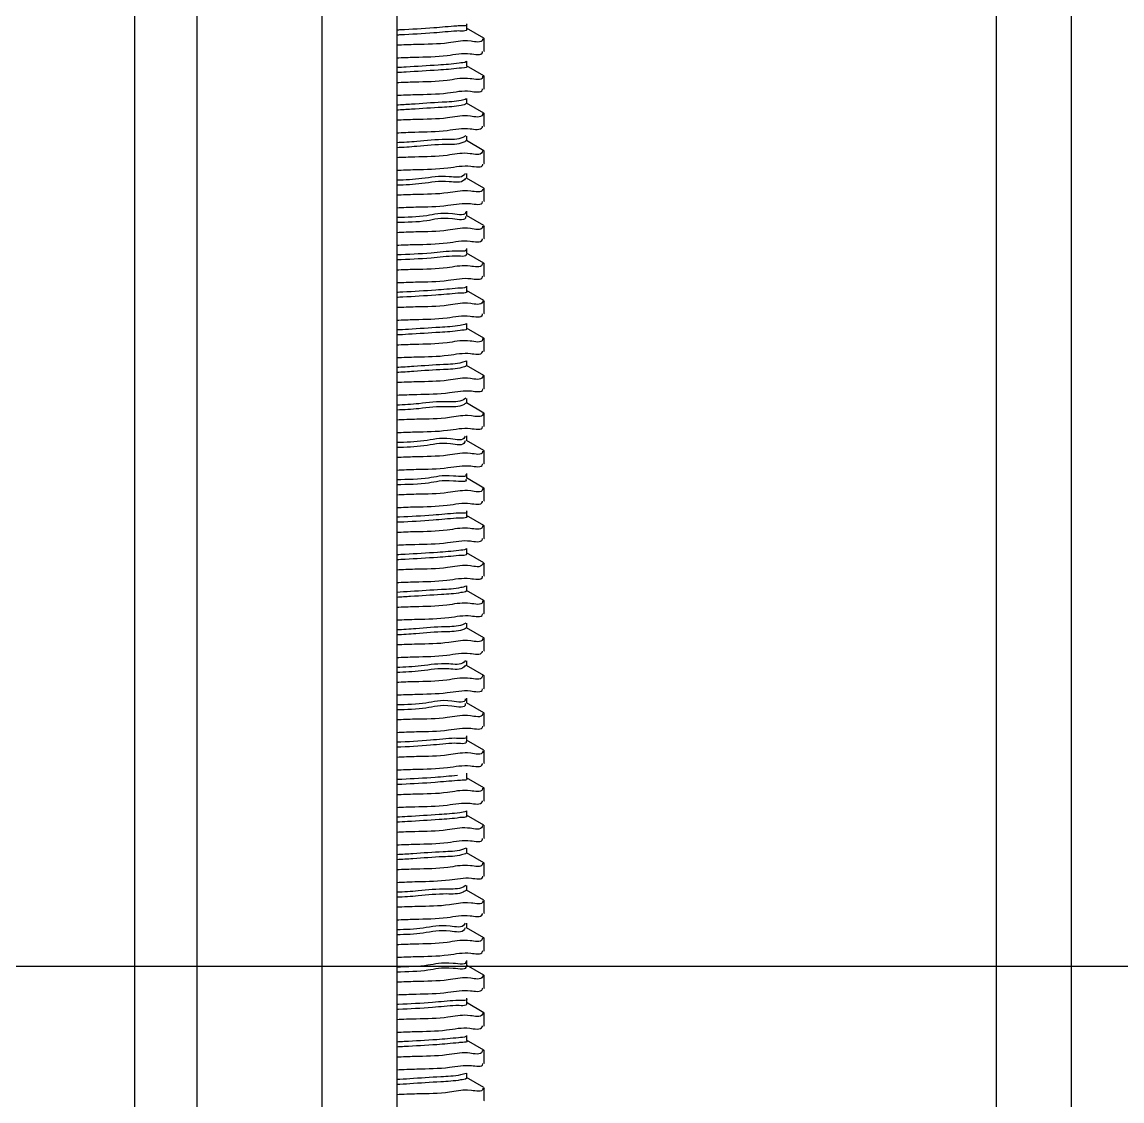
# Model space of a CAD drawing. Extents: x 14033796 to 29392202, y -1365078 to -465345.
# Drawn here: x 14625473.4 to 14625729.5, y -593460.7 to -593209.5 of the extents above; entities that cross this region are included whole.
import ezdxf

# ---------------------------------------------------------------- set-up
doc = ezdxf.new("R2010")
doc.units = 0
doc.header["$LTSCALE"] = 1000
doc.header["$MEASUREMENT"] = 0
doc.layers.add('02___PRT_ALL_AXES', color=7, linetype='Continuous')
doc.layers.add('JZ_0', color=7, linetype='Continuous')

# ---------------------------------------------------------------- blocks, each defined once
blk = doc.blocks.new('抗震大样2')
at = {"color": 2, "linetype": 'Continuous'}
for p, q in [((3950.32, 185.93), (3950.32, -2472.71)), ((3971.09, 185.93), (3971.09, -2472.71)), ((4012.63, 185.93), (4012.63, -2472.71)), ((4037.56, 185.93), (4037.56, -2472.71)), ((4261.88, -266.34), (4261.88, -2020.43)), ((4236.96, -283.61), (4236.96, -2003.17))]:
    blk.add_line(p, q, dxfattribs=at)
at = {"color": 133, "linetype": 'Continuous'}
for p, q in [((4066.52, -1417.9), (4060.75, -1414.56)), ((4060.88, -1414.71), (4060.88, -1413.05)), ((4062.3, -1418.87), (4061.09, -1418.77)), ((4066.18, -1418.06), (4066.15, -1418.38)), ((4066.52, -1417.9), (4066.64, -1418.03)), ((4066.52, -1422.32), (4066.64, -1422.19)), ((4060.88, -1427.17), (4060.88, -1425.51)), ((4066.52, -1430.36), (4060.75, -1427.02)), ((4066.14, -1430.54), (4066.14, -1430.82)), ((4066.52, -1430.36), (4066.64, -1430.49)), ((4062.04, -1431.35), (4061.08, -1431.27)), ((4066.52, -1434.79), (4066.64, -1434.65)), ((4066.52, -1442.82), (4060.75, -1439.48)), ((4060.88, -1439.63), (4060.88, -1437.97)), ((4062.1, -1443.81), (4061.08, -1443.72)), ((4066.16, -1442.94), (4066.1, -1443.31)), ((4066.52, -1442.82), (4066.64, -1442.96)), ((4066.52, -1447.25), (4066.64, -1447.11)), ((4060.59, -1450.39), (4059.59, -1450.92)), ((4066.52, -1455.28), (4060.75, -1451.94)), ((4060.88, -1452.1), (4060.88, -1450.44)), ((4062.02, -1456.28), (4061.08, -1456.19)), ((4066.16, -1455.36), (4066.05, -1455.77)), ((4066.52, -1455.28), (4066.64, -1455.42)), ((4066.52, -1459.71), (4066.64, -1459.57)), ((4060.38, -1462.85), (4060.07, -1463.28)), ((4060.88, -1464.56), (4060.88, -1462.9)), ((4060.45, -1464.37), (4060.07, -1464.94)), ((4066.52, -1467.75), (4060.75, -1464.41)), ((4062.19, -1468.73), (4061.09, -1468.63)), ((4066.16, -1467.95), (4066.18, -1468.2)), ((4066.52, -1467.75), (4066.64, -1467.88)), ((4066.52, -1472.17), (4066.64, -1472.04)), ((4060.4, -1477.18), (4060.43, -1477.31)), ((4060.42, -1475.6), (4060.43, -1475.64)), ((4066.52, -1480.21), (4060.75, -1476.87)), ((4060.88, -1477.02), (4060.88, -1475.36)), ((4062.17, -1481.19), (4061.09, -1481.09)), ((4066.16, -1480.36), (4066.14, -1480.69)), ((4066.52, -1480.21), (4066.64, -1480.35)), ((4066.52, -1484.64), (4066.64, -1484.5)), ((4060.88, -1489.48), (4060.88, -1487.82)), ((4066.52, -1492.67), (4060.75, -1489.33)), ((4066.14, -1492.76), (4066.05, -1493.15)), ((4066.52, -1492.67), (4066.64, -1492.81)), ((4062, -1493.67), (4061.08, -1493.58)), ((4066.52, -1497.1), (4066.64, -1496.96)), ((4066.52, -1505.13), (4060.75, -1501.79)), ((4060.88, -1501.95), (4060.88, -1500.29)), ((4062.19, -1506.11), (4061.09, -1506.01)), ((4066.18, -1505.25), (4066.11, -1505.63)), ((4066.52, -1505.13), (4066.64, -1505.27)), ((4066.52, -1509.56), (4066.64, -1509.42)), ((4066.52, -1517.6), (4060.75, -1514.25)), ((4060.88, -1514.41), (4060.88, -1512.75)), ((4066.13, -1517.78), (4066.13, -1518.06)), ((4066.52, -1517.6), (4066.64, -1517.73)), ((4062, -1518.59), (4061.08, -1518.51)), ((4066.52, -1522.02), (4066.64, -1521.89)), ((4060.66, -1525.22), (4059.27, -1525.75)), ((4060.88, -1526.87), (4060.88, -1525.21)), ((4066.52, -1530.06), (4060.75, -1526.72)), ((4062.15, -1531.04), (4061.09, -1530.95)), ((4066.18, -1530.16), (4066.1, -1530.56)), ((4066.52, -1530.06), (4066.64, -1530.19)), ((4066.52, -1534.49), (4066.64, -1534.35)), ((4060.52, -1537.59), (4059.81, -1538.11)), ((4066.52, -1542.52), (4060.75, -1539.18)), ((4060.88, -1539.33), (4060.88, -1537.67)), ((4062.45, -1543.48), (4061.09, -1543.38)), ((4066.52, -1542.52), (4066.64, -1542.66)), ((4066.52, -1546.95), (4066.64, -1546.81)), ((4060.31, -1550.2), (4060.23, -1550.48)), ((4060.88, -1551.8), (4060.88, -1550.13)), ((4060.33, -1551.73), (4060.23, -1552.14)), ((4066.52, -1554.98), (4060.75, -1551.64)), ((4066.52, -1554.98), (4066.64, -1555.12)), ((4062.12, -1555.97), (4061.08, -1555.88)), ((4066.15, -1555.17), (4066.16, -1555.44)), ((4066.52, -1559.41), (4066.64, -1559.27)), ((4066.52, -1567.45), (4060.75, -1564.1)), ((4060.88, -1564.26), (4060.88, -1562.6)), ((4062.19, -1568.43), (4061.09, -1568.33)), ((4066.17, -1567.61), (4066.15, -1567.93)), ((4066.52, -1567.45), (4066.64, -1567.58)), ((4066.52, -1571.87), (4066.64, -1571.74)), ((4066.52, -1579.91), (4060.75, -1576.57)), ((4060.88, -1576.72), (4060.88, -1575.06)), ((4066.17, -1580.01), (4066.09, -1580.4)), ((4066.52, -1579.91), (4066.64, -1580.04)), ((4062.06, -1580.9), (4061.08, -1580.81)), ((4066.52, -1584.34), (4066.64, -1584.2)), ((4060.88, -1589.18), (4060.88, -1587.52)), ((4066.52, -1592.37), (4060.75, -1589.03)), ((4062.07, -1593.36), (4061.08, -1593.27)), ((4066.18, -1592.45), (4066.08, -1592.86)), ((4066.52, -1592.37), (4066.64, -1592.51)), ((4066.52, -1596.8), (4066.64, -1596.66)), ((4066.52, -1604.83), (4060.75, -1601.49)), ((4060.88, -1601.65), (4060.88, -1599.98)), ((4061.96, -1605.84), (4061.08, -1605.75)), ((4066.12, -1605.01), (4066.12, -1605.3)), ((4066.52, -1604.83), (4066.64, -1604.97)), ((4066.52, -1609.26), (4066.64, -1609.12)), ((4060.61, -1612.41), (4059.51, -1612.94)), ((4060.88, -1614.11), (4060.88, -1612.45)), ((4066.52, -1617.3), (4060.75, -1613.95)), ((4062.28, -1618.27), (4061.09, -1618.17)), ((4066.18, -1617.45), (4066.15, -1617.78)), ((4066.52, -1617.3), (4066.64, -1617.43)), ((4066.52, -1621.72), (4066.64, -1621.59)), ((4060.42, -1624.84), (4060, -1625.31)), ((4060.5, -1626.37), (4060, -1626.97)), ((4066.52, -1629.76), (4060.75, -1626.42)), ((4060.88, -1626.57), (4060.88, -1624.91)), ((4061.95, -1630.76), (4061.08, -1630.67)), ((4066.13, -1629.85), (4066.05, -1630.23)), ((4066.52, -1629.76), (4066.64, -1629.89)), ((4066.52, -1634.18), (4066.64, -1634.05)), ((4060.37, -1637.58), (4060.38, -1637.67)), ((4066.52, -1642.22), (4060.75, -1638.88)), ((4060.88, -1639.03), (4060.88, -1637.37)), ((4060.36, -1639.15), (4060.38, -1639.33)), ((4066.14, -1642.41), (4066.15, -1642.68)), ((4066.52, -1642.22), (4066.64, -1642.36)), ((4062.07, -1643.21), (4061.08, -1643.12)), ((4060.88, -1651.5), (4060.88, -1649.83)), ((4066.52, -1646.65), (4066.64, -1646.51)), ((4066.52, -1654.68), (4060.75, -1651.34)), ((4062.26, -1655.66), (4061.09, -1655.56)), ((4066.17, -1654.87), (4066.17, -1655.15)), ((4066.52, -1654.68), (4066.64, -1654.82)), ((4066.52, -1659.11), (4066.64, -1658.97)), ((4066.52, -1667.14), (4060.75, -1663.8)), ((4060.88, -1663.96), (4060.88, -1662.3)), ((4062.09, -1668.13), (4061.08, -1668.04)), ((4066.16, -1667.26), (4066.1, -1667.63)), ((4066.52, -1667.14), (4066.64, -1667.28)), ((4066.52, -1671.57), (4066.64, -1671.44)), ((4060.88, -1676.42), (4060.88, -1674.76)), ((4066.52, -1679.61), (4060.75, -1676.27)), ((4062.02, -1680.6), (4061.08, -1680.51)), ((4066.16, -1679.68), (4066.05, -1680.09)), ((4066.52, -1679.61), (4066.64, -1679.74)), ((4066.52, -1684.03), (4066.64, -1683.9)), ((4060.68, -1687.25), (4059.17, -1687.77)), ((4066.52, -1692.07), (4060.75, -1688.73)), ((4060.88, -1688.88), (4060.88, -1687.22)), ((4062.17, -1693.05), (4061.09, -1692.96)), ((4066.16, -1692.22), (4066.13, -1692.55)), ((4066.52, -1692.07), (4066.64, -1692.21)), ((4066.52, -1696.5), (4066.64, -1696.36)), ((4060.55, -1699.61), (4059.73, -1700.14)), ((4066.52, -1704.53), (4060.75, -1701.19)), ((4060.88, -1701.35), (4060.88, -1699.68)), ((4066.52, -1704.53), (4066.64, -1704.67)), ((4062.41, -1705.49), (4061.09, -1705.4)), ((4060.32, -1712.16), (4060.17, -1712.5)), ((4060.88, -1713.81), (4060.88, -1712.15)), ((4066.52, -1708.96), (4066.64, -1708.82)), ((4060.37, -1713.68), (4060.17, -1714.16)), ((4066.52, -1716.99), (4060.75, -1713.65)), ((4061.99, -1717.99), (4061.08, -1717.9)), ((4066.14, -1717.09), (4066.05, -1717.47)), ((4066.52, -1716.99), (4066.64, -1717.13)), ((4066.52, -1721.42), (4066.64, -1721.28)), ((4060.49, -1726.47), (4060.51, -1726.53)), ((4066.52, -1729.46), (4060.75, -1726.12)), ((4060.88, -1726.27), (4060.88, -1724.61)), ((4062.2, -1730.44), (4061.09, -1730.34)), ((4066.17, -1729.58), (4066.12, -1729.95)), ((4066.52, -1729.46), (4066.64, -1729.59)), ((4066.52, -1733.88), (4066.64, -1733.75)), ((4060.88, -1738.73), (4060.88, -1737.07)), ((4066.52, -1741.92), (4060.75, -1738.58)), ((4062.1, -1742.91), (4061.09, -1742.81)), ((4066.18, -1742), (4066.07, -1742.42)), ((4066.52, -1741.92), (4066.64, -1742.06)), ((4066.52, -1746.35), (4066.64, -1746.21)), ((4066.52, -1754.38), (4060.75, -1751.04)), ((4060.88, -1751.19), (4060.88, -1749.53)), ((4061.87, -1755.39), (4061.08, -1755.31)), ((4066.12, -1754.48), (4066.05, -1754.85)), ((4066.52, -1754.38), (4066.64, -1754.52)), ((4066.52, -1758.81), (4066.64, -1758.67)), ((4066.52, -1766.84), (4060.75, -1763.5)), ((4060.88, -1763.66), (4060.88, -1762)), ((4066.52, -1766.84), (4066.64, -1766.98)), ((4062.46, -1767.8), (4061.09, -1767.7)), ((4066.52, -1771.27), (4066.64, -1771.13))]:
    blk.add_line(p, q, dxfattribs=at)
for points, start_tangent, end_tangent in [([(4057.54, -1413.83), (4049.93, -1414.48), (4038.8, -1415.13), (4037.56, -1415.19)], (-0.997416, -0.07184), (-0.998784, -0.049295)), ([(4057.54, -1415.49), (4049.93, -1416.14), (4038.8, -1416.79), (4037.56, -1416.85)], (-0.997416, -0.07184), (-0.998784, -0.049295)), ([(4060.79, -1413.17), (4057.54, -1413.83)], (0.628244, -0.778016), (-0.997416, -0.07184)), ([(4060.77, -1414.81), (4060.79, -1414.84), (4057.54, -1415.49)], (0.688015, -0.725697), (-0.997416, -0.07184)), ([(4061.09, -1418.77), (4054.85, -1419.43), (4044.01, -1420), (4037.56, -1420.25)], (-0.998803, 0.048906), (-0.998861, -0.047716)), ([(4066.15, -1418.38), (4062.3, -1418.87)], (-0.209913, -0.97772), (-0.993214, 0.1163)), ([(4037.56, -1424.4), (4043.59, -1424.18), (4054.36, -1423.61), (4062.04, -1423.05)], (0.998897, 0.046957), (0.993366, -0.114999)), ([(4062.04, -1423.05), (4066.14, -1422.47), (4066.15, -1422.34)], (0.993366, -0.114999), (-0.033008, 0.999455)), ([(4058.33, -1426.19), (4051.34, -1426.84), (4040.67, -1427.49), (4037.56, -1427.66)], (-0.990127, -0.140172), (-0.998593, -0.053031)), ([(4060.76, -1425.68), (4058.33, -1426.19)], (-0.87757, -0.479448), (-0.990127, -0.140172)), ([(4058.33, -1427.85), (4051.34, -1428.5), (4040.67, -1429.15), (4037.56, -1429.33)], (-0.990127, -0.140172), (-0.998593, -0.053031)), ([(4060.87, -1427.18), (4060.88, -1427.2), (4058.33, -1427.85)], (0.469243, -0.883069), (-0.990127, -0.140172)), ([(4061.08, -1431.27), (4054.36, -1431.92), (4043.59, -1432.49), (4037.56, -1432.71)], (-0.997835, 0.06576), (-0.998897, -0.046957)), ([(4066.14, -1430.82), (4062.04, -1431.35)], (-0.112479, -0.993654), (-0.993366, 0.114999)), ([(4037.56, -1436.86), (4043.71, -1436.63), (4054.46, -1436.07), (4062.1, -1435.5)], (0.998882, 0.047283), (0.992394, -0.1231)), ([(4062.1, -1435.5), (4066.12, -1434.94), (4066.15, -1434.75)], (0.992394, -0.1231), (0.109667, 0.993968)), ([(4059.01, -1438.55), (4052.66, -1439.2), (4042.49, -1439.85), (4037.56, -1440.15)], (-0.97374, -0.227665), (-0.998678, -0.051401)), ([(4059.01, -1440.21), (4052.66, -1440.87), (4042.49, -1441.52), (4037.56, -1441.81)], (-0.97374, -0.227665), (-0.998678, -0.051401)), ([(4060.7, -1438.03), (4059.01, -1438.55)], (-0.875277, -0.483622), (-0.97374, -0.227665)), ([(4060.83, -1439.59), (4059.01, -1440.21)], (-0.655869, -0.754875), (-0.97374, -0.227665)), ([(4061.08, -1443.72), (4054.46, -1444.37), (4043.71, -1444.94), (4037.56, -1445.17)], (-0.99792, 0.06447), (-0.998882, -0.047283)), ([(4066.1, -1443.31), (4062.1, -1443.81)], (-0.298242, -0.95449), (-0.992394, 0.1231)), ([(4037.56, -1449.33), (4043.64, -1449.1), (4054.36, -1448.53), (4062.02, -1447.97)], (0.998892, 0.047061), (0.992166, -0.124927)), ([(4062.02, -1447.97), (4066.07, -1447.41), (4066.14, -1447.17)], (0.992166, -0.124927), (0.201601, 0.979468)), ([(4059.59, -1450.92), (4053.9, -1451.57), (4044.24, -1452.22), (4037.56, -1452.64)], (-0.922069, -0.387026), (-0.998998, -0.044749)), ([(4060.71, -1451.94), (4059.59, -1452.58)], (-0.659794, -0.751447), (-0.922069, -0.387026)), ([(4059.59, -1452.58), (4053.9, -1453.23), (4044.24, -1453.88), (4037.56, -1454.3)], (-0.922069, -0.387026), (-0.998998, -0.044749)), ([(4061.08, -1456.19), (4054.36, -1456.84), (4043.64, -1457.41), (4037.56, -1457.64)], (-0.997707, 0.067688), (-0.998892, -0.047061)), ([(4066.05, -1455.77), (4062.02, -1456.28)], (-0.390575, -0.920571), (-0.992166, 0.124927)), ([(4062.19, -1460.42), (4066.18, -1459.84), (4066.17, -1459.73)], (0.993924, -0.110064), (-0.068282, 0.997666)), ([(4037.56, -1461.79), (4043.71, -1461.56), (4054.58, -1460.98), (4062.19, -1460.42)], (0.998889, 0.047125), (0.993924, -0.110064)), ([(4060.07, -1463.28), (4055.04, -1463.93), (4045.93, -1464.58), (4037.56, -1465.13)], (-0.663793, -0.747917), (-0.999575, -0.029157)), ([(4060.07, -1464.94), (4055.04, -1465.59), (4045.93, -1466.24), (4037.56, -1466.79)], (-0.663793, -0.747917), (-0.999575, -0.029157)), ([(4061.09, -1468.63), (4054.58, -1469.29), (4043.71, -1469.87), (4037.56, -1470.1)], (-0.998507, 0.054629), (-0.998889, -0.047125)), ([(4066.18, -1468.2), (4062.19, -1468.73)], (-0.072857, -0.997342), (-0.993924, 0.110064)), ([(4037.56, -1474.25), (4043.98, -1474.01), (4054.58, -1473.45), (4062.17, -1472.88)], (0.998856, 0.047828), (0.992944, -0.118582)), ([(4062.17, -1472.88), (4066.15, -1472.31), (4066.16, -1472.16)], (0.992944, -0.118582), (0.033843, 0.999427)), ([(4060.43, -1475.64), (4056.08, -1476.29), (4047.54, -1476.94), (4037.56, -1477.55)], (0.213519, -0.976939), (-0.999666, -0.025834)), ([(4060.43, -1477.31), (4056.08, -1477.96), (4047.54, -1478.61), (4037.56, -1479.21)], (0.213519, -0.976939), (-0.999666, -0.025834)), ([(4061.09, -1481.09), (4054.58, -1481.75), (4043.98, -1482.32), (4037.56, -1482.56)], (-0.998275, 0.05871), (-0.998856, -0.047828)), ([(4066.14, -1480.69), (4062.17, -1481.19)], (-0.212783, -0.9771), (-0.992944, 0.118582)), ([(4037.56, -1486.71), (4043.61, -1486.49), (4054.34, -1485.92), (4062, -1485.36)], (0.998892, 0.047051), (0.992156, -0.125002)), ([(4062, -1485.36), (4066.07, -1484.8), (4066.12, -1484.57)], (0.992156, -0.125002), (0.162661, 0.986682)), ([(4057.03, -1488.66), (4049.08, -1489.31), (4037.56, -1489.96)], (-0.999609, -0.027962), (-0.999054, -0.043488)), ([(4060.7, -1488.01), (4057.03, -1488.66)], (0.594559, -0.804052), (-0.999609, -0.027962)), ([(4057.03, -1490.32), (4049.08, -1490.97), (4037.56, -1491.63)], (-0.999609, -0.027962), (-0.999054, -0.043488)), ([(4060.68, -1489.65), (4060.69, -1489.67), (4057.03, -1490.32)], (0.641729, -0.766932), (-0.999609, -0.027962)), ([(4061.08, -1493.58), (4054.34, -1494.23), (4043.61, -1494.8), (4037.56, -1495.02)], (-0.997522, 0.070349), (-0.998892, -0.047051)), ([(4066.05, -1493.15), (4062, -1493.67)], (-0.344751, -0.938694), (-0.992156, 0.125002)), ([(4037.56, -1499.17), (4043.82, -1498.94), (4054.66, -1498.37), (4062.19, -1497.81)], (0.998878, 0.047364), (0.992537, -0.121944)), ([(4062.19, -1497.81), (4066.14, -1497.24), (4066.17, -1497.06)], (0.992537, -0.121944), (0.106617, 0.9943)), ([(4057.88, -1501.02), (4050.54, -1501.67), (4039.59, -1502.32), (4037.56, -1502.43)], (-0.99495, -0.100374), (-0.998664, -0.051667)), ([(4057.88, -1502.68), (4050.54, -1503.33), (4039.59, -1503.98), (4037.56, -1504.09)], (-0.99495, -0.100374), (-0.998664, -0.051667)), ([(4060.81, -1500.51), (4057.88, -1501.02)], (-0.75487, -0.655875), (-0.99495, -0.100374)), ([(4060.82, -1502), (4060.84, -1502.03), (4057.88, -1502.68)], (0.675321, -0.737524), (-0.99495, -0.100374)), ([(4061.09, -1506.01), (4054.66, -1506.67), (4043.82, -1507.25), (4037.56, -1507.48)], (-0.998356, 0.057313), (-0.998878, -0.047364)), ([(4066.11, -1505.63), (4062.19, -1506.11)], (-0.303591, -0.952802), (-0.992537, 0.121944)), ([(4037.56, -1511.64), (4043.59, -1511.41), (4054.3, -1510.85), (4062, -1510.29)], (0.998895, 0.046995), (0.993243, -0.116057)), ([(4062, -1510.29), (4066.13, -1509.71), (4066.14, -1509.57)], (0.993243, -0.116057), (-0.024591, 0.999698)), ([(4058.63, -1513.38), (4051.91, -1514.04), (4041.45, -1514.69), (4037.56, -1514.91)], (-0.984992, -0.172598), (-0.998601, -0.052873)), ([(4060.73, -1512.87), (4058.63, -1513.38)], (-0.88715, -0.461482), (-0.984992, -0.172598)), ([(4060.88, -1514.41), (4058.63, -1515.05)], (-0.283573, -0.958951), (-0.984992, -0.172598)), ([(4058.63, -1515.05), (4051.91, -1515.7), (4041.45, -1516.35), (4037.56, -1516.57)], (-0.984992, -0.172598), (-0.998601, -0.052873)), ([(4061.08, -1518.51), (4054.3, -1519.16), (4043.59, -1519.72), (4037.56, -1519.95)], (-0.997626, 0.068869), (-0.998895, -0.046995)), ([(4066.13, -1518.06), (4062, -1518.59)], (-0.12071, -0.992688), (-0.993243, 0.116057)), ([(4062.15, -1522.73), (4066.12, -1522.17), (4066.17, -1521.97)], (0.992447, -0.122675), (0.147984, 0.98899)), ([(4037.56, -1524.1), (4044.13, -1523.85), (4054.7, -1523.29), (4062.15, -1522.73)], (0.998844, 0.04806), (0.992447, -0.122675)), ([(4059.27, -1525.75), (4053.19, -1526.4), (4043.24, -1527.05), (4037.56, -1527.39)], (-0.959728, -0.280931), (-0.998781, -0.049364)), ([(4059.27, -1527.41), (4053.19, -1528.06), (4043.24, -1528.71), (4037.56, -1529.06)], (-0.959728, -0.280931), (-0.998781, -0.049364)), ([(4060.79, -1526.78), (4059.27, -1527.41)], (-0.688995, -0.724766), (-0.959728, -0.280931)), ([(4061.09, -1530.95), (4054.7, -1531.6), (4044.13, -1532.16), (4037.56, -1532.41)], (-0.998327, 0.057819), (-0.998844, -0.04806)), ([(4066.1, -1530.56), (4062.15, -1531.04)], (-0.347288, -0.937758), (-0.992447, 0.122675)), ([(4037.56, -1536.56), (4044.29, -1536.31), (4055.1, -1535.73), (4062.45, -1535.17)], (0.998842, 0.048109), (0.994579, -0.10398)), ([(4062.45, -1535.17), (4066.2, -1534.61), (4066.2, -1534.52)], (0.994579, -0.10398), (-0.092736, 0.995691)), ([(4059.81, -1538.11), (4054.39, -1538.76), (4044.96, -1539.41), (4037.56, -1539.89)], (-0.863415, -0.504495), (-0.99922, -0.039498)), ([(4059.81, -1539.77), (4054.39, -1540.42), (4044.96, -1541.07), (4037.56, -1541.55)], (-0.863415, -0.504495), (-0.99922, -0.039498)), ([(4060.62, -1539.14), (4059.81, -1539.77)], (-0.59393, -0.804517), (-0.863415, -0.504495)), ([(4061.09, -1543.38), (4055.1, -1544.03), (4044.29, -1544.61), (4037.56, -1544.87)], (-0.999385, 0.03507), (-0.998842, -0.048109)), ([(4066.19, -1542.73), (4066.2, -1542.92), (4062.45, -1543.48)], (0.160397, -0.987053), (-0.994579, 0.10398)), ([(4037.56, -1549.03), (4043.63, -1548.8), (4054.47, -1548.23), (4062.12, -1547.66)], (0.998894, 0.047009), (0.993593, -0.113017)), ([(4062.12, -1547.66), (4066.16, -1547.09), (4066.16, -1546.96)], (0.993593, -0.113017), (-0.04662, 0.998913)), ([(4060.23, -1550.48), (4055.49, -1551.13), (4046.62, -1551.78), (4037.56, -1552.36)], (-0.344159, -0.938911), (-0.999747, -0.022506)), ([(4060.23, -1552.14), (4055.49, -1552.79), (4046.62, -1553.44), (4037.56, -1554.02)], (-0.344159, -0.938911), (-0.999747, -0.022506)), ([(4061.08, -1555.88), (4054.47, -1556.54), (4043.63, -1557.11), (4037.56, -1557.33)], (-0.998181, 0.060283), (-0.998894, -0.047009)), ([(4066.16, -1555.44), (4062.12, -1555.97)], (-0.099107, -0.995077), (-0.993593, 0.113017)), ([(4037.56, -1561.49), (4044.07, -1561.24), (4054.63, -1560.68), (4062.19, -1560.12)], (0.998849, 0.047974), (0.993144, -0.116897)), ([(4062.19, -1560.12), (4066.16, -1559.55), (4066.17, -1559.4)], (0.993144, -0.116897), (0.015103, 0.999886)), ([(4060.55, -1562.84), (4056.5, -1563.49), (4048.2, -1564.14), (4037.56, -1564.76)], (0.472359, -0.881406), (-0.999425, -0.033901)), ([(4060.56, -1564.5), (4056.5, -1565.15), (4048.2, -1565.8), (4037.56, -1566.42)], (0.468685, -0.883366), (-0.999425, -0.033901)), ([(4060.54, -1564.46), (4060.56, -1564.5)], (0.511479, -0.859296), (0.468685, -0.883366)), ([(4060.55, -1562.84), (4060.56, -1562.85)], (0.472361, -0.881405), (0.455973, -0.889994)), ([(4061.09, -1568.33), (4054.63, -1568.99), (4044.07, -1569.55), (4037.56, -1569.8)], (-0.998402, 0.056502), (-0.998849, -0.047974)), ([(4066.15, -1567.93), (4062.19, -1568.43)], (-0.190596, -0.981669), (-0.993145, 0.116891)), ([(4037.56, -1573.95), (4043.67, -1573.72), (4054.41, -1573.16), (4062.06, -1572.59)], (0.998887, 0.047176), (0.992259, -0.124186)), ([(4062.06, -1572.59), (4066.11, -1572.02), (4066.15, -1571.82)], (0.992259, -0.124186), (0.139827, 0.990176)), ([(4057.4, -1575.85), (4049.7, -1576.5), (4038.49, -1577.15), (4037.56, -1577.2)], (-0.998158, -0.060662), (-0.998839, -0.048169)), ([(4060.77, -1575.2), (4057.4, -1575.85)], (0.631384, -0.775471), (-0.998158, -0.060662)), ([(4060.75, -1576.84), (4060.77, -1576.86), (4057.4, -1577.51)], (0.681904, -0.731442), (-0.998158, -0.060662)), ([(4057.4, -1577.51), (4049.7, -1578.17), (4038.49, -1578.82), (4037.56, -1578.86)], (-0.998158, -0.060662), (-0.998839, -0.048169)), ([(4066.09, -1580.4), (4062.06, -1580.9)], (-0.329903, -0.944015), (-0.992259, 0.124186)), ([(4061.08, -1580.81), (4054.41, -1581.46), (4043.67, -1582.03), (4037.56, -1582.26)], (-0.997781, 0.066578), (-0.998887, -0.047176)), ([(4037.56, -1586.41), (4043.64, -1586.19), (4054.48, -1585.61), (4062.07, -1585.05)], (0.998896, 0.04697), (0.992207, -0.124604)), ([(4060.77, -1587.71), (4058.21, -1588.22)], (-0.866417, -0.49932), (-0.991648, -0.128971)), ([(4062.07, -1585.05), (4066.1, -1584.49), (4066.16, -1584.27)], (0.992207, -0.124604), (0.190531, 0.981681)), ([(4058.21, -1588.22), (4051.13, -1588.87), (4040.38, -1589.52), (4037.56, -1589.67)], (-0.991648, -0.128971), (-0.998602, -0.052858)), ([(4058.21, -1589.88), (4051.13, -1590.53), (4040.38, -1591.18), (4037.56, -1591.33)], (-0.991648, -0.128971), (-0.998602, -0.052858)), ([(4060.86, -1589.2), (4060.87, -1589.23), (4058.21, -1589.88)], (0.574183, -0.818727), (-0.991648, -0.128971)), ([(4061.08, -1593.27), (4054.48, -1593.92), (4043.64, -1594.49), (4037.56, -1594.72)], (-0.997929, 0.064322), (-0.998896, -0.04697)), ([(4066.08, -1592.86), (4062.07, -1593.36)], (-0.386214, -0.922409), (-0.992207, 0.124604)), ([(4037.56, -1598.88), (4043.63, -1598.65), (4054.26, -1598.09), (4061.96, -1597.53)], (0.998891, 0.047087), (0.993149, -0.116854)), ([(4061.96, -1597.53), (4066.12, -1596.95), (4066.13, -1596.8)], (0.993149, -0.116854), (-0.017157, 0.999853)), ([(4058.91, -1600.58), (4052.46, -1601.23), (4042.21, -1601.88), (4037.56, -1602.15)], (-0.977487, -0.210996), (-0.99865, -0.051944)), ([(4058.91, -1602.24), (4052.46, -1602.89), (4042.21, -1603.54), (4037.56, -1603.82)], (-0.977487, -0.210996), (-0.99865, -0.051944)), ([(4060.71, -1600.06), (4058.91, -1600.58)], (-0.88079, -0.473507), (-0.977487, -0.210996)), ([(4060.85, -1601.62), (4058.91, -1602.24)], (-0.618931, -0.785445), (-0.977487, -0.210996)), ([(4061.08, -1605.75), (4054.26, -1606.4), (4043.63, -1606.96), (4037.56, -1607.18)], (-0.997449, 0.071382), (-0.998891, -0.047087)), ([(4066.12, -1605.3), (4061.96, -1605.84)], (-0.127971, -0.991778), (-0.993149, 0.116854)), ([(4037.56, -1611.34), (4044.29, -1611.08), (4054.91, -1610.51), (4062.28, -1609.96)], (0.998831, 0.048345), (0.993214, -0.116302)), ([(4062.28, -1609.96), (4066.16, -1609.4), (4066.18, -1609.25)], (0.993214, -0.116302), (0.02863, 0.99959)), ([(4059.51, -1612.94), (4053.71, -1613.59), (4043.97, -1614.24), (4037.56, -1614.64)], (-0.935622, -0.353004), (-0.998929, -0.046263)), ([(4059.51, -1614.6), (4053.71, -1615.26), (4043.97, -1615.91), (4037.56, -1616.3)], (-0.935622, -0.353004), (-0.998929, -0.046263)), ([(4060.73, -1613.97), (4059.51, -1614.6)], (-0.674297, -0.73846), (-0.935622, -0.353004)), ([(4061.09, -1618.17), (4054.91, -1618.82), (4044.29, -1619.39), (4037.56, -1619.65)], (-0.9988, 0.048966), (-0.998831, -0.048345)), ([(4066.15, -1617.78), (4062.28, -1618.27)], (-0.217052, -0.97616), (-0.993214, 0.116302)), ([(4037.56, -1623.8), (4043.57, -1623.58), (4054.29, -1623.01), (4061.95, -1622.45)], (0.998897, 0.04696), (0.992143, -0.125109)), ([(4061.95, -1622.45), (4066.06, -1621.89), (4066.12, -1621.66)], (0.992143, -0.125109), (0.150639, 0.988589)), ([(4060, -1625.31), (4054.86, -1625.96), (4045.67, -1626.61), (4037.56, -1627.13)], (-0.740131, -0.672463), (-0.999479, -0.032269)), ([(4060, -1626.97), (4054.86, -1627.62), (4045.67, -1628.27), (4037.56, -1628.79)], (-0.740131, -0.672463), (-0.999479, -0.032269)), ([(4061.08, -1630.67), (4054.29, -1631.32), (4043.57, -1631.88), (4037.56, -1632.11)], (-0.997296, 0.07349), (-0.998897, -0.04696)), ([(4066.05, -1630.23), (4061.95, -1630.76)], (-0.328203, -0.944607), (-0.992143, 0.125109)), ([(4037.56, -1636.26), (4043.59, -1636.04), (4054.39, -1635.47), (4062.07, -1634.9)], (0.998897, 0.04696), (0.993427, -0.114466)), ([(4062.07, -1634.9), (4066.15, -1634.33), (4066.15, -1634.2)], (0.993427, -0.114466), (-0.036886, 0.999319)), ([(4060.38, -1637.67), (4055.93, -1638.32), (4047.29, -1638.97), (4037.56, -1639.57)], (0.075505, -0.997145), (-0.999725, -0.023447)), ([(4060.38, -1639.33), (4055.93, -1639.98), (4047.29, -1640.63), (4037.56, -1641.23)], (0.075505, -0.997145), (-0.999725, -0.023447)), ([(4066.15, -1642.68), (4062.07, -1643.21)], (-0.108677, -0.994077), (-0.993427, 0.114466)), ([(4061.08, -1643.12), (4054.39, -1643.78), (4043.59, -1644.35), (4037.56, -1644.57)], (-0.997934, 0.064254), (-0.998897, -0.04696)), ([(4037.56, -1648.73), (4044.19, -1648.47), (4054.75, -1647.91), (4062.26, -1647.35)], (0.998841, 0.048141), (0.993758, -0.111558)), ([(4060.67, -1650.04), (4056.89, -1650.68)], (0.567908, -0.823092), (-0.999901, -0.014088)), ([(4062.26, -1647.35), (4066.18, -1646.78), (4066.18, -1646.66)], (0.993758, -0.111558), (-0.040146, 0.999194)), ([(4056.89, -1650.68), (4048.84, -1651.34), (4037.56, -1651.98)], (-0.999901, -0.014088), (-0.99915, -0.041213)), ([(4056.89, -1652.35), (4048.84, -1653), (4037.56, -1653.64)], (-0.999901, -0.014088), (-0.99915, -0.041213)), ([(4060.65, -1651.68), (4060.66, -1651.7), (4056.89, -1652.35)], (0.616707, -0.787192), (-0.999901, -0.014088)), ([(4061.09, -1655.56), (4054.75, -1656.22), (4044.19, -1656.78), (4037.56, -1657.03)], (-0.998734, 0.050297), (-0.998841, -0.048141)), ([(4066.17, -1655.15), (4062.26, -1655.66)], (-0.120111, -0.992761), (-0.993758, 0.111558)), ([(4037.56, -1661.19), (4043.71, -1660.96), (4054.45, -1660.39), (4062.09, -1659.83)], (0.998882, 0.047274), (0.992384, -0.123184)), ([(4062.09, -1659.83), (4066.12, -1659.26), (4066.15, -1659.07)], (0.992384, -0.123184), (0.111542, 0.99376)), ([(4057.75, -1663.05), (4050.31, -1663.7), (4039.3, -1664.35), (4037.56, -1664.44)], (-0.995961, -0.089791), (-0.998702, -0.050925)), ([(4057.75, -1664.71), (4050.31, -1665.36), (4039.3, -1666.01), (4037.56, -1666.1)], (-0.995961, -0.089791), (-0.998702, -0.050925)), ([(4060.8, -1664.03), (4060.83, -1664.06), (4057.75, -1664.71)], (0.68603, -0.727573), (-0.995961, -0.089791)), ([(4061.08, -1668.04), (4054.45, -1668.7), (4043.71, -1669.27), (4037.56, -1669.5)], (-0.997908, 0.064654), (-0.998882, -0.047274)), ([(4066.1, -1667.63), (4062.09, -1668.13)], (-0.300216, -0.953871), (-0.992384, 0.123184)), ([(4037.56, -1673.65), (4043.64, -1673.42), (4054.36, -1672.86), (4062.02, -1672.3)], (0.998892, 0.047069), (0.992166, -0.124929)), ([(4062.02, -1672.3), (4066.07, -1671.73), (4066.14, -1671.49)], (0.992166, -0.124929), (0.198764, 0.980047)), ([(4058.52, -1675.41), (4051.7, -1676.06), (4041.16, -1676.71), (4037.56, -1676.92)], (-0.987134, -0.159896), (-0.998616, -0.052589)), ([(4060.74, -1674.9), (4058.52, -1675.41)], (-0.885954, -0.463773), (-0.987134, -0.159896)), ([(4058.52, -1677.07), (4051.7, -1677.72), (4041.16, -1678.37), (4037.56, -1678.58)], (-0.987134, -0.159896), (-0.998616, -0.052589)), ([(4060.88, -1676.42), (4058.52, -1677.07)], (0.047624, -0.998865), (-0.987134, -0.159896)), ([(4061.08, -1680.51), (4054.36, -1681.17), (4043.64, -1681.73), (4037.56, -1681.96)], (-0.99771, 0.067636), (-0.998892, -0.047069)), ([(4066.05, -1680.09), (4062.02, -1680.6)], (-0.387581, -0.921836), (-0.992166, 0.124929)), ([(4037.56, -1686.11), (4043.95, -1685.87), (4054.56, -1685.31), (4062.17, -1684.74)], (0.998859, 0.047761), (0.992881, -0.119107)), ([(4062.17, -1684.74), (4066.15, -1684.18), (4066.16, -1684.02)], (0.992881, -0.119107), (0.03989, 0.999204)), ([(4059.17, -1687.77), (4053, -1688.43), (4042.96, -1689.08), (4037.56, -1689.4)], (-0.965822, -0.259208), (-0.998737, -0.050235)), ([(4059.17, -1689.44), (4053, -1690.09), (4042.96, -1690.74), (4037.56, -1691.06)], (-0.965822, -0.259208), (-0.998737, -0.050235)), ([(4060.81, -1688.81), (4059.17, -1689.44)], (-0.68404, -0.729445), (-0.965822, -0.259208)), ([(4061.09, -1692.96), (4054.56, -1693.62), (4043.95, -1694.18), (4037.56, -1694.42)], (-0.998236, 0.059375), (-0.998859, -0.047761)), ([(4066.13, -1692.55), (4062.17, -1693.05)], (-0.219805, -0.975544), (-0.992881, 0.119107)), ([(4037.56, -1698.58), (4044.43, -1698.31), (4055.1, -1697.74), (4062.41, -1697.18)], (0.998826, 0.048449), (0.994513, -0.104611)), ([(4062.41, -1697.18), (4066.21, -1696.62), (4066.2, -1696.52)], (0.994513, -0.104611), (-0.086665, 0.996238)), ([(4059.73, -1700.14), (4054.21, -1700.79), (4044.7, -1701.44), (4037.56, -1701.89)], (-0.890378, -0.455221), (-0.99913, -0.041694)), ([(4060.66, -1701.16), (4059.73, -1701.8)], (-0.623899, -0.781505), (-0.890378, -0.455221)), ([(4059.73, -1701.8), (4054.21, -1702.45), (4044.7, -1703.1), (4037.56, -1703.55)], (-0.890378, -0.455221), (-0.99913, -0.041694)), ([(4066.19, -1704.74), (4066.21, -1704.93), (4062.41, -1705.49)], (0.15479, -0.987947), (-0.994513, 0.104611)), ([(4061.09, -1705.4), (4055.1, -1706.05), (4044.43, -1706.62), (4037.56, -1706.88)], (-0.999325, 0.036732), (-0.998826, -0.048449)), ([(4037.56, -1711.04), (4043.61, -1710.81), (4054.34, -1710.25), (4061.99, -1709.69)], (0.998893, 0.047044), (0.992155, -0.125011)), ([(4061.99, -1709.69), (4066.07, -1709.12), (4066.12, -1708.89)], (0.992155, -0.125011), (0.16143, 0.986884)), ([(4060.17, -1712.5), (4055.32, -1713.15), (4046.36, -1713.8), (4037.56, -1714.37)], (-0.4842, -0.874957), (-0.999701, -0.024435)), ([(4060.17, -1714.16), (4055.32, -1714.81), (4046.36, -1715.46), (4037.56, -1716.04)], (-0.4842, -0.874957), (-0.999701, -0.024435)), ([(4061.08, -1717.9), (4054.34, -1718.55), (4043.61, -1719.12), (4037.56, -1719.35)], (-0.997504, 0.070613), (-0.998893, -0.047044)), ([(4066.05, -1717.47), (4061.99, -1717.99)], (-0.343104, -0.939297), (-0.992155, 0.125011)), ([(4037.56, -1723.5), (4043.84, -1723.26), (4054.68, -1722.69), (4062.2, -1722.13)], (0.998876, 0.047405), (0.992595, -0.12147)), ([(4062.2, -1722.13), (4066.14, -1721.57), (4066.17, -1721.39)], (0.992595, -0.12147), (0.097378, 0.995247)), ([(4060.51, -1724.87), (4056.34, -1725.52), (4047.96, -1726.17), (4037.56, -1726.78)], (0.391827, -0.920039), (-0.999526, -0.030799)), ([(4060.51, -1726.53), (4056.34, -1727.18), (4047.96, -1727.83), (4037.56, -1728.44)], (0.391827, -0.920039), (-0.999526, -0.030799)), ([(4061.09, -1730.34), (4054.68, -1731), (4043.84, -1731.57), (4037.56, -1731.81)], (-0.998405, 0.056463), (-0.998876, -0.047405)), ([(4066.12, -1729.95), (4062.2, -1730.44)], (-0.293953, -0.95582), (-0.992595, 0.12147)), ([(4062.1, -1734.6), (4066.1, -1734.04), (4066.17, -1733.81)], (0.992341, -0.123527), (0.198083, 0.980185)), ([(4037.56, -1735.96), (4044.06, -1735.71), (4054.62, -1735.15), (4062.1, -1734.6)], (0.998853, 0.047892), (0.992341, -0.123527)), ([(4057.27, -1737.88), (4049.47, -1738.53), (4038.19, -1739.18), (4037.56, -1739.21)], (-0.998799, -0.048987), (-0.998915, -0.046571)), ([(4060.74, -1737.23), (4057.27, -1737.88)], (0.623784, -0.781596), (-0.998799, -0.048987)), ([(4057.27, -1739.54), (4049.47, -1740.19), (4038.19, -1740.84), (4037.56, -1740.87)], (-0.998799, -0.048987), (-0.998915, -0.046571)), ([(4060.73, -1738.87), (4060.74, -1738.89), (4057.27, -1739.54)], (0.670957, -0.741497), (-0.998799, -0.048987)), ([(4061.09, -1742.81), (4054.62, -1743.46), (4044.06, -1744.02), (4037.56, -1744.27)], (-0.998178, 0.06034), (-0.998853, -0.047892)), ([(4066.07, -1742.42), (4062.1, -1742.91)], (-0.39671, -0.917944), (-0.992341, 0.123527)), ([(4037.56, -1748.42), (4043.48, -1748.2), (4054.18, -1747.64), (4061.87, -1747.08)], (0.998905, 0.046779), (0.99212, -0.125293)), ([(4061.87, -1747.08), (4066.06, -1746.51), (4066.11, -1746.29)], (0.99212, -0.125293), (0.136388, 0.990655)), ([(4058.09, -1750.24), (4050.91, -1750.89), (4040.09, -1751.54), (4037.56, -1751.68)], (-0.993002, -0.118096), (-0.998619, -0.052541)), ([(4058.09, -1751.9), (4050.91, -1752.56), (4040.09, -1753.21), (4037.56, -1753.34)], (-0.993002, -0.118096), (-0.998619, -0.052541)), ([(4060.78, -1749.74), (4058.09, -1750.24)], (-0.846566, -0.532284), (-0.993002, -0.118096)), ([(4060.84, -1751.23), (4060.86, -1751.25), (4058.09, -1751.9)], (0.630768, -0.775971), (-0.993002, -0.118096)), ([(4061.08, -1755.31), (4054.18, -1755.95), (4043.48, -1756.51), (4037.56, -1756.73)], (-0.996878, 0.078952), (-0.998905, -0.046779)), ([(4066.05, -1754.85), (4061.87, -1755.39)], (-0.307279, -0.951619), (-0.99212, 0.125293)), ([(4037.56, -1760.89), (4044.31, -1760.63), (4055.12, -1760.05), (4062.46, -1759.49)], (0.998841, 0.048133), (0.994691, -0.102909)), ([(4062.46, -1759.49), (4066.2, -1758.93), (4066.2, -1758.84)], (0.994691, -0.102909), (-0.100775, 0.994909)), ([(4058.81, -1762.61), (4052.26, -1763.26), (4041.92, -1763.91), (4037.56, -1764.16)], (-0.980667, -0.195686), (-0.998627, -0.05238)), ([(4060.72, -1762.09), (4058.81, -1762.61)], (-0.884631, -0.466292), (-0.980667, -0.195686)), ([(4058.81, -1764.27), (4052.26, -1764.92), (4041.92, -1765.57), (4037.56, -1765.82)], (-0.980667, -0.195686), (-0.998627, -0.05238)), ([(4060.86, -1763.64), (4058.81, -1764.27)], (-0.552759, -0.833341), (-0.980667, -0.195686)), ([(4066.19, -1767.06), (4066.2, -1767.24), (4062.46, -1767.8)], (0.168272, -0.985741), (-0.994691, 0.102909)), ([(4061.09, -1767.7), (4055.12, -1768.36), (4044.31, -1768.94), (4037.56, -1769.2)], (-0.999423, 0.033974), (-0.998841, -0.048133))]:
    blk.add_spline(points, degree=3, dxfattribs=dict(at, start_tangent=start_tangent, end_tangent=end_tangent))
at = {"layer": '02___PRT_ALL_AXES', "color": 133, "linetype": 'Continuous'}
for p, q in [((4066.64, -1422.19), (4066.64, -1418.03)), ((4066.64, -1434.65), (4066.64, -1430.5)), ((4066.64, -1447.11), (4066.64, -1442.96)), ((4066.64, -1459.57), (4066.64, -1455.42)), ((4066.64, -1472.04), (4066.64, -1467.88)), ((4066.64, -1484.5), (4066.64, -1480.35)), ((4066.64, -1496.96), (4066.64, -1492.81)), ((4066.64, -1509.42), (4066.64, -1505.27)), ((4066.64, -1521.89), (4066.64, -1517.73)), ((4066.64, -1534.35), (4066.64, -1530.19)), ((4066.64, -1546.81), (4066.64, -1542.66)), ((4066.64, -1559.27), (4066.64, -1555.12)), ((4066.64, -1571.74), (4066.64, -1567.58)), ((4066.64, -1584.2), (4066.64, -1580.04)), ((4066.64, -1596.66), (4066.64, -1592.51)), ((4066.64, -1609.12), (4066.64, -1604.97)), ((4066.64, -1621.59), (4066.64, -1617.43)), ((4066.64, -1634.05), (4066.64, -1629.89)), ((4066.64, -1646.51), (4066.64, -1642.36)), ((4066.64, -1658.97), (4066.64, -1654.82)), ((4066.64, -1671.44), (4066.64, -1667.28)), ((4066.64, -1683.9), (4066.64, -1679.74)), ((4066.64, -1696.36), (4066.64, -1692.21)), ((4066.64, -1708.82), (4066.64, -1704.67)), ((4066.64, -1721.28), (4066.64, -1717.13)), ((4066.64, -1733.75), (4066.64, -1729.59)), ((4066.64, -1746.21), (4066.64, -1742.06)), ((4066.64, -1758.67), (4066.64, -1754.52)), ((4066.64, -1771.13), (4066.64, -1766.98))]:
    blk.add_line(p, q, dxfattribs=at)

msp = doc.modelspace()

# ---------------------------------------------------------------- linework, layer by layer
at = {"layer": 'JZ_0', "color": 8}
msp.add_line((14612549.38, -593429.24), (14629782.37, -593429.24), dxfattribs=at)

# ---------------------------------------------------------------- block references
at = {"xscale": 0.7, "yscale": 0.7, "zscale": 0.7}
msp.add_blockref('抗震大样2', (14622734.37, -592220.76), dxfattribs=at)

doc.saveas('drawing.dxf')
